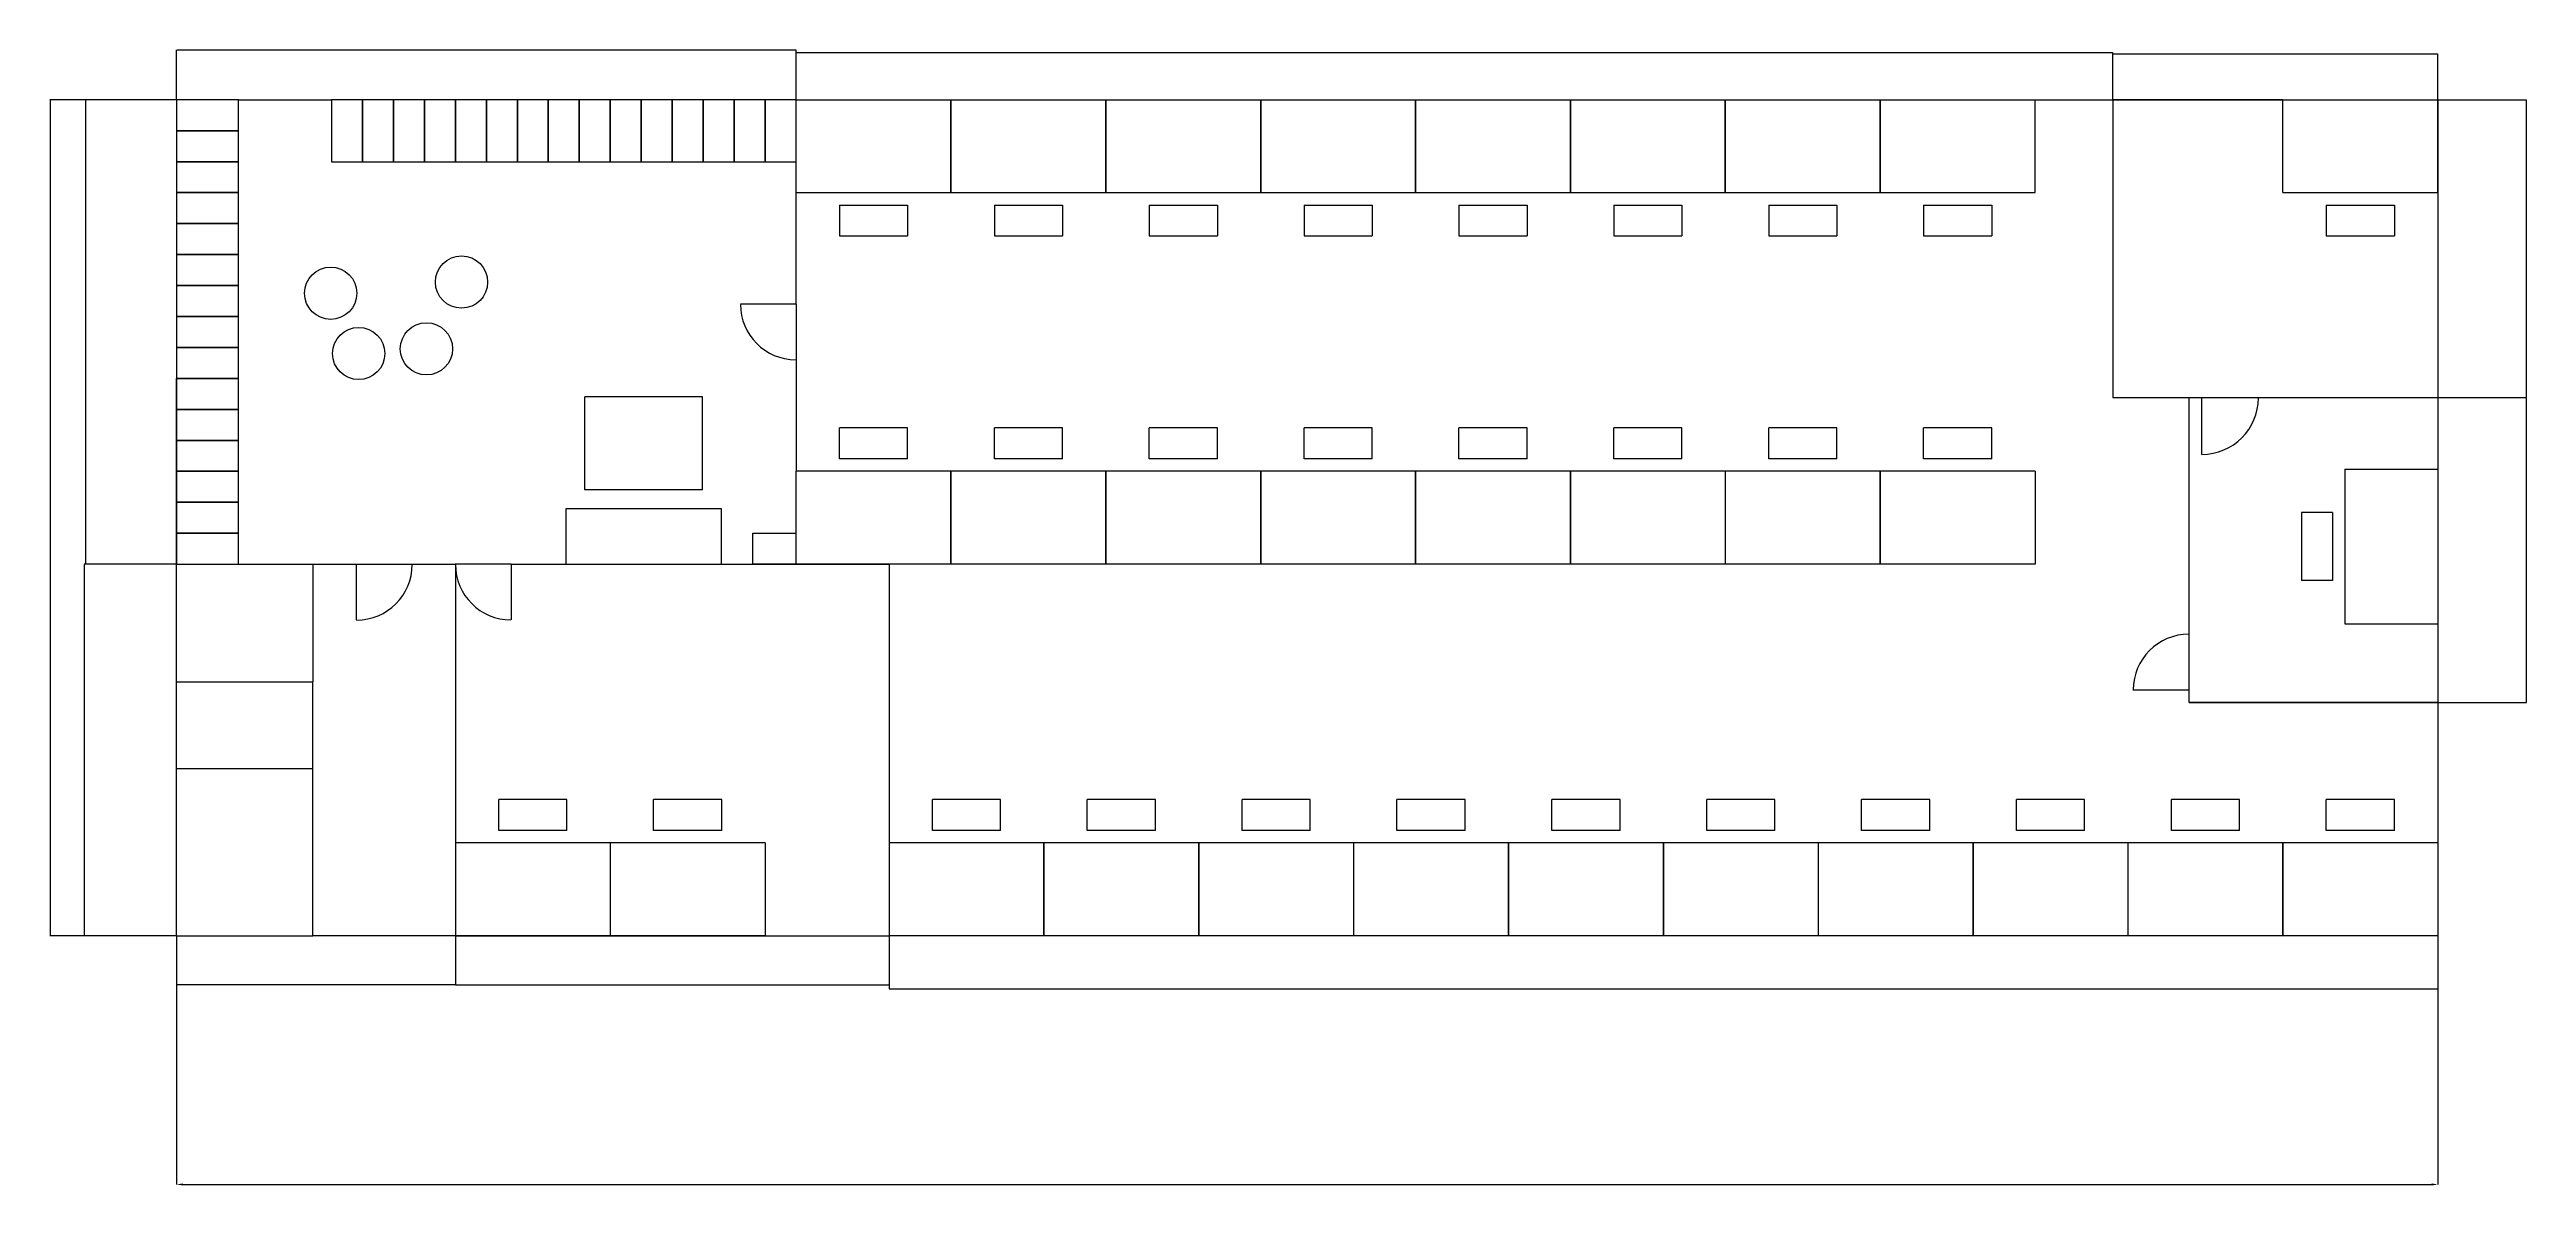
# Model space of a CAD drawing. Header units: millimetres. Extents: x -1026 to 129769119, y -2017 to 102795392.
# Drawn here: x -1026 to 18966, y -2017 to 7156 of the extents above; entities outside this region: 1.
import ezdxf

# ---------------------------------------------------------------- set-up
doc = ezdxf.new("R2010")
doc.units = ezdxf.units.MM
doc.styles.get("Standard").update_dxf_attribs({"font": 'arial.ttf'})
doc.dimstyles.new('ISO-25', dxfattribs={"dimtxt": 2.5, "dimasz": 2.5, "dimexe": 1.25, "dimexo": 0.625, "dimtad": 1, "dimtxsty": 'Standard', "dimcen": 2.5, "dimadec": 0, "dimazin": 0, "dimtfac": 1, "dimtmove": 0, "dimatfit": 3, "dimfxl": 1, "dimarcsym": 0})

# ---------------------------------------------------------------- blocks, each defined once
blk = doc.blocks.new('*D10')
at = {"color": 0, "lineweight": -2, "transparency": 16777216}
blk.add_line((2699, 3000), (2249, 3000), dxfattribs=at)
blk.add_arc((2700, 3000), 450, 180.3183, 269.6817, dxfattribs=at)
at = {"color": 0, "transparency": 16777216}
for points in [[(2250, 2997), (2250, 2997), (2250, 3000)], [(2697, 2550), (2697, 2550), (2700, 2550)]]:
    blk.add_solid(points, dxfattribs=at)
at = {"layer": 'Defpoints', "color": 0, "transparency": 16777216}
for p in [(2700, 3000), (2700, 3000), (3145, 3000), (2310, 2775), (2700, 2550)]:
    blk.add_point(p, dxfattribs=at)
at = {"color": 0, "transparency": 16777216, "insert": (2383, 2683), "char_height": 2.5, "attachment_point": 5, "rotation": 315}
blk.add_mtext('90°', dxfattribs=at)
blk = doc.blocks.new('*D11')
at = {"color": 0, "lineweight": -2, "transparency": 16777216}
for p, q in [((1451, 3000), (1903, 3000)), ((1450, 2549), (1450, 2547))]:
    blk.add_line(p, q, dxfattribs=at)
blk.add_arc((1450, 3000), 452, 270.3172, 359.6828, dxfattribs=at)
at = {"color": 0, "transparency": 16777216}
for points in [[(1901, 2997), (1902, 2997), (1902, 3000)], [(1452, 2548), (1452, 2549), (1450, 2548)]]:
    blk.add_solid(points, dxfattribs=at)
at = {"layer": 'Defpoints', "color": 0, "transparency": 16777216}
for p in [(1100, 3000), (1450, 3000), (1450, 3000), (1676, 2609), (1450, 2550)]:
    blk.add_point(p, dxfattribs=at)
at = {"color": 0, "transparency": 16777216, "insert": (1768, 2682), "char_height": 2.5, "attachment_point": 5, "rotation": 45}
blk.add_mtext('90°', dxfattribs=at)
blk = doc.blocks.new('*D12')
at = {"color": 0, "lineweight": -2, "transparency": 16777216}
for p, q in [((16244, 1984), (16244, 2437)), ((15793, 1983), (15790, 1983))]:
    blk.add_line(p, q, dxfattribs=at)
blk.add_arc((16244, 1983), 452, 90.3167, 179.6833, dxfattribs=at)
at = {"color": 0, "transparency": 16777216}
for points in [[(16241, 2436), (16241, 2435), (16244, 2436)], [(15792, 1986), (15791, 1986), (15791, 1983)]]:
    blk.add_solid(points, dxfattribs=at)
at = {"layer": 'Defpoints', "color": 0, "transparency": 16777216}
for p in [(16017, 2375), (15794, 1983), (16244, 1983), (16244, 1983), (16244, 1883)]:
    blk.add_point(p, dxfattribs=at)
at = {"color": 0, "transparency": 16777216, "insert": (15922, 2304), "char_height": 2.5, "attachment_point": 5, "rotation": 45}
blk.add_mtext('90°', dxfattribs=at)
blk = doc.blocks.new('*D13')
at = {"color": 0, "lineweight": -2, "transparency": 16777216}
for p, q in [((16344, 4345), (16803, 4345)), ((16344, 3895), (16344, 3886))]:
    blk.add_line(p, q, dxfattribs=at)
blk.add_arc((16344, 4345), 459, 270.3123, 359.6877, dxfattribs=at)
at = {"color": 0, "transparency": 16777216}
for points in [[(16802, 4343), (16803, 4343), (16802, 4345)], [(16346, 3886), (16346, 3887), (16344, 3887)]]:
    blk.add_solid(points, dxfattribs=at)
at = {"layer": 'Defpoints', "color": 0, "transparency": 16777216}
for p in [(16244, 4345), (16344, 4345), (16344, 4345), (16344, 3895), (16573, 3948)]:
    blk.add_point(p, dxfattribs=at)
at = {"color": 0, "transparency": 16777216, "insert": (16667, 4022), "char_height": 2.5, "attachment_point": 5, "rotation": 45}
blk.add_mtext('90°', dxfattribs=at)
blk = doc.blocks.new('*D14')
at = {"color": 0, "lineweight": -2, "transparency": 16777216}
for p, q in [((0, -1), (0, -395)), ((2250, -1), (2250, -395)), ((2, -394), (2248, -394))]:
    blk.add_line(p, q, dxfattribs=at)
at = {"color": 0, "transparency": 16777216}
for points in [[(2, -393), (2, -394), (0, -394)], [(2248, -393), (2248, -394), (2250, -394)]]:
    blk.add_solid(points, dxfattribs=at)
at = {"layer": 'Defpoints', "color": 0, "transparency": 16777216}
for p in [(0, 0), (2250, 0), (2250, -394)]:
    blk.add_point(p, dxfattribs=at)
at = {"color": 0, "transparency": 16777216, "insert": (1125, -392), "char_height": 2.5, "attachment_point": 5}
blk.add_mtext('2250', dxfattribs=at)
blk = doc.blocks.new('*D15')
at = {"color": 0, "lineweight": -2, "transparency": 16777216}
for p, q in [((-1, 3000), (-746, 3000)), ((-745, 2998), (-745, 2)), ((-1, 0), (-746, 0))]:
    blk.add_line(p, q, dxfattribs=at)
at = {"color": 0, "transparency": 16777216}
for points in [[(-745, 2998), (-744, 2998), (-745, 3000)], [(-745, 2), (-744, 2), (-745, 0)]]:
    blk.add_solid(points, dxfattribs=at)
at = {"layer": 'Defpoints', "color": 0, "transparency": 16777216}
for p in [(0, 3000), (0, 0), (-745, 0)]:
    blk.add_point(p, dxfattribs=at)
at = {"color": 0, "transparency": 16777216, "insert": (-746, 1500), "char_height": 2.5, "attachment_point": 5, "rotation": 90}
blk.add_mtext('3000', dxfattribs=at)
blk = doc.blocks.new('*D16')
at = {"color": 0, "lineweight": -2, "transparency": 16777216}
for p, q in [((-1, 6750), (-1023, 6750)), ((-1022, 6748), (-1022, 2)), ((-1, 0), (-1023, 0))]:
    blk.add_line(p, q, dxfattribs=at)
at = {"color": 0, "transparency": 16777216}
for points in [[(-1023, 6748), (-1022, 6748), (-1022, 6750)], [(-1023, 2), (-1022, 2), (-1022, 0)]]:
    blk.add_solid(points, dxfattribs=at)
at = {"layer": 'Defpoints', "color": 0, "transparency": 16777216}
for p in [(0, 6750), (0, 0), (-1022, 0)]:
    blk.add_point(p, dxfattribs=at)
at = {"color": 0, "transparency": 16777216, "insert": (-1024, 3375), "char_height": 2.5, "attachment_point": 5, "rotation": 90}
blk.add_mtext('6750', dxfattribs=at)
blk = doc.blocks.new('*D17')
at = {"color": 0, "lineweight": -2, "ltscale": 40, "transparency": 16777216}
for p, q in [((0, -1), (0, -2010)), ((18250, -1), (18250, -2010)), ((50, -2009), (18200, -2009))]:
    blk.add_line(p, q, dxfattribs=at)
at = {"color": 0, "ltscale": 40, "transparency": 16777216}
for points in [[(50, -2000), (50, -2017), (0, -2009)], [(18200, -2000), (18200, -2017), (18250, -2009)]]:
    blk.add_solid(points, dxfattribs=at)
at = {"layer": 'Defpoints', "color": 0, "ltscale": 40, "transparency": 16777216}
for p in [(0, 0), (18250, 0), (18250, -2009)]:
    blk.add_point(p, dxfattribs=at)
at = {"color": 0, "ltscale": 40, "transparency": 16777216, "insert": (9125, -2007), "char_height": 2.5, "attachment_point": 5}
blk.add_mtext('18250', dxfattribs=at)
blk = doc.blocks.new('*D18')
at = {"color": 0, "lineweight": -2, "transparency": 16777216}
for p, q in [((2250, -1), (2250, -398)), ((5750, -1), (5750, -398)), ((2252, -397), (5748, -397))]:
    blk.add_line(p, q, dxfattribs=at)
at = {"color": 0, "transparency": 16777216}
for points in [[(2252, -396), (2252, -397), (2250, -397)], [(5748, -396), (5748, -397), (5750, -397)]]:
    blk.add_solid(points, dxfattribs=at)
at = {"layer": 'Defpoints', "color": 0, "transparency": 16777216}
for p in [(2250, 0), (5750, 0), (5750, -397)]:
    blk.add_point(p, dxfattribs=at)
at = {"color": 0, "transparency": 16777216, "insert": (4000, -395), "char_height": 2.5, "attachment_point": 5}
blk.add_mtext('3500', dxfattribs=at)
blk = doc.blocks.new('*D19')
at = {"color": 0, "lineweight": -2, "transparency": 16777216}
for p, q in [((0, 6751), (0, 7154)), ((3, 7152), (4998, 7152)), ((5000, 6751), (5000, 7154))]:
    blk.add_line(p, q, dxfattribs=at)
at = {"color": 0, "transparency": 16777216}
for points in [[(3, 7153), (3, 7152), (0, 7152)], [(4998, 7153), (4998, 7152), (5000, 7152)]]:
    blk.add_solid(points, dxfattribs=at)
at = {"layer": 'Defpoints', "color": 0, "transparency": 16777216}
for p in [(5000, 7152), (0, 6750), (5000, 6750)]:
    blk.add_point(p, dxfattribs=at)
at = {"color": 0, "transparency": 16777216, "insert": (2500, 7154), "char_height": 2.5, "attachment_point": 5}
blk.add_mtext('5000', dxfattribs=at)
blk = doc.blocks.new('*D20')
at = {"color": 0, "lineweight": -2, "transparency": 16777216}
for p, q in [((5000, 6751), (5000, 7132)), ((5002, 7131), (15625, 7131)), ((15628, 6751), (15628, 7132))]:
    blk.add_line(p, q, dxfattribs=at)
at = {"color": 0, "transparency": 16777216}
for points in [[(5002, 7131), (5002, 7130), (5000, 7131)], [(15625, 7131), (15625, 7130), (15628, 7131)]]:
    blk.add_solid(points, dxfattribs=at)
at = {"layer": 'Defpoints', "color": 0, "transparency": 16777216}
for p in [(15628, 7131), (5000, 6750), (15628, 6750)]:
    blk.add_point(p, dxfattribs=at)
at = {"color": 0, "transparency": 16777216, "insert": (10314, 7133), "char_height": 2.5, "attachment_point": 5}
blk.add_mtext('10627,59', dxfattribs=at)
blk = doc.blocks.new('*D21')
at = {"color": 0, "lineweight": -2, "transparency": 16777216}
for p, q in [((15628, 6751), (15628, 7121)), ((15630, 7120), (18248, 7120)), ((18250, 6751), (18250, 7121))]:
    blk.add_line(p, q, dxfattribs=at)
at = {"color": 0, "transparency": 16777216}
for points in [[(15630, 7121), (15630, 7120), (15628, 7120)], [(18248, 7121), (18248, 7120), (18250, 7120)]]:
    blk.add_solid(points, dxfattribs=at)
at = {"layer": 'Defpoints', "color": 0, "transparency": 16777216}
for p in [(18250, 7120), (15628, 6750), (18250, 6750)]:
    blk.add_point(p, dxfattribs=at)
at = {"color": 0, "transparency": 16777216, "insert": (16939, 7122), "char_height": 2.5, "attachment_point": 5}
blk.add_mtext('2622,41', dxfattribs=at)
blk = doc.blocks.new('*D22')
at = {"color": 0, "lineweight": -2, "transparency": 16777216}
for p, q in [((16244, 4345), (18966, 4345)), ((18965, 4343), (18965, 1886)), ((16244, 1883), (18966, 1883))]:
    blk.add_line(p, q, dxfattribs=at)
at = {"color": 0, "transparency": 16777216}
for points in [[(18965, 4343), (18965, 4343), (18965, 4345)], [(18965, 1886), (18965, 1886), (18965, 1883)]]:
    blk.add_solid(points, dxfattribs=at)
at = {"layer": 'Defpoints', "color": 0, "transparency": 16777216}
for p in [(16244, 4345), (16244, 1883), (18965, 1883)]:
    blk.add_point(p, dxfattribs=at)
at = {"color": 0, "transparency": 16777216, "insert": (18963, 3114), "char_height": 2.5, "attachment_point": 5, "rotation": 90}
blk.add_mtext('2462,23', dxfattribs=at)
blk = doc.blocks.new('*D23')
at = {"color": 0, "lineweight": -2, "transparency": 16777216}
for p, q in [((5750, -1), (5750, -430)), ((18250, -1), (18250, -430)), ((5752, -428), (18248, -428))]:
    blk.add_line(p, q, dxfattribs=at)
at = {"color": 0, "transparency": 16777216}
for points in [[(5752, -428), (5752, -429), (5750, -428)], [(18248, -428), (18248, -429), (18250, -428)]]:
    blk.add_solid(points, dxfattribs=at)
at = {"layer": 'Defpoints', "color": 0, "transparency": 16777216}
for p in [(5750, 0), (18250, 0), (18250, -428)]:
    blk.add_point(p, dxfattribs=at)
at = {"color": 0, "transparency": 16777216, "insert": (12000, -426), "char_height": 2.5, "attachment_point": 5}
blk.add_mtext('12500', dxfattribs=at)
blk = doc.blocks.new('*D29')
at = {"color": 0, "lineweight": -2, "transparency": 16777216}
for p, q in [((-1, 6750), (-733, 6750)), ((-732, 3003), (-732, 6748)), ((-1, 3000), (-733, 3000))]:
    blk.add_line(p, q, dxfattribs=at)
at = {"color": 0, "transparency": 16777216}
for points in [[(-732, 6748), (-732, 6748), (-732, 6750)], [(-732, 3003), (-732, 3003), (-732, 3000)]]:
    blk.add_solid(points, dxfattribs=at)
at = {"layer": 'Defpoints', "color": 0, "transparency": 16777216}
for p in [(-732, 6750), (0, 6750), (0, 3000)]:
    blk.add_point(p, dxfattribs=at)
at = {"color": 0, "transparency": 16777216, "insert": (-734, 4875), "char_height": 2.5, "attachment_point": 5, "rotation": 90}
blk.add_mtext('3750', dxfattribs=at)
blk = doc.blocks.new('*D30')
at = {"color": 0, "lineweight": -2, "transparency": 16777216}
for p, q in [((18251, 6750), (18966, 6750)), ((18965, 6748), (18965, 4348)), ((18251, 4345), (18966, 4345))]:
    blk.add_line(p, q, dxfattribs=at)
at = {"color": 0, "transparency": 16777216}
for points in [[(18965, 6748), (18965, 6748), (18965, 6750)], [(18965, 4348), (18965, 4348), (18965, 4345)]]:
    blk.add_solid(points, dxfattribs=at)
at = {"layer": 'Defpoints', "color": 0, "transparency": 16777216}
for p in [(18250, 6750), (18250, 4345), (18965, 4345)]:
    blk.add_point(p, dxfattribs=at)
at = {"color": 0, "transparency": 16777216, "insert": (18963, 5548), "char_height": 2.5, "attachment_point": 5, "rotation": 90}
blk.add_mtext('2404,59', dxfattribs=at)
blk = doc.blocks.new('*D34')
at = {"color": 0, "lineweight": -2, "transparency": 16777216}
blk.add_line((5000, 5099), (5000, 4649), dxfattribs=at)
blk.add_arc((5000, 5100), 450, 180.3183, 269.6817, dxfattribs=at)
at = {"color": 0, "transparency": 16777216}
for points in [[(4550, 5097), (4550, 5097), (4550, 5100)], [(4997, 4650), (4997, 4650), (5000, 4650)]]:
    blk.add_solid(points, dxfattribs=at)
at = {"layer": 'Defpoints', "color": 0, "transparency": 16777216}
for p in [(5000, 6000), (4550, 5100), (5000, 5100), (5000, 5100), (4610, 4875)]:
    blk.add_point(p, dxfattribs=at)
at = {"color": 0, "transparency": 16777216, "insert": (4683, 4783), "char_height": 2.5, "attachment_point": 5, "rotation": 315}
blk.add_mtext('90°', dxfattribs=at)

msp = doc.modelspace()

# ---------------------------------------------------------------- linework, layer by layer
for p, q in [((129769118.789, 102795391.752), (129769118.789, 102795391.752)), ((500, 6750), (0, 6750)), ((0, 6750), (0, 6500)), ((500, 6500), (500, 6750)), ((500, 6750), (1250, 6750)), ((1500, 6750), (1250, 6750)), ((1250, 6750), (1250, 6250)), ((1500, 6250), (1500, 6750)), ((1750, 6750), (1500, 6750)), ((1500, 6750), (1500, 6250)), ((1750, 6250), (1750, 6750)), ((2000, 6750), (1750, 6750)), ((1750, 6750), (1750, 6250)), ((2000, 6250), (2000, 6750)), ((2250, 6750), (2000, 6750)), ((2000, 6750), (2000, 6250)), ((2250, 6250), (2250, 6750)), ((2500, 6750), (2250, 6750)), ((2250, 6750), (2250, 6250)), ((2500, 6250), (2500, 6750)), ((2750, 6750), (2500, 6750)), ((2500, 6750), (2500, 6250)), ((2750, 6250), (2750, 6750)), ((3000, 6750), (2750, 6750)), ((2750, 6750), (2750, 6250)), ((3000, 6250), (3000, 6750)), ((3250, 6750), (3000, 6750)), ((3000, 6750), (3000, 6250)), ((3250, 6250), (3250, 6750)), ((3500, 6750), (3250, 6750)), ((3250, 6750), (3250, 6250)), ((3500, 6250), (3500, 6750)), ((3750, 6750), (3500, 6750)), ((3500, 6750), (3500, 6250)), ((3750, 6250), (3750, 6750)), ((4000, 6750), (3750, 6750)), ((3750, 6750), (3750, 6250)), ((4000, 6250), (4000, 6750)), ((4250, 6750), (4000, 6750)), ((4000, 6750), (4000, 6250)), ((4250, 6250), (4250, 6750)), ((4500, 6750), (4250, 6750)), ((4250, 6750), (4250, 6250)), ((4500, 6250), (4500, 6750)), ((4750, 6750), (4500, 6750)), ((4500, 6750), (4500, 6250)), ((4750, 6250), (4750, 6750)), ((5000, 6750), (4750, 6750)), ((4750, 6750), (4750, 6250)), ((5000, 6250), (5000, 6750)), ((5000, 6000), (5000, 6750)), ((5000, 6750), (6250, 6750)), ((6250, 6750), (6250, 6000)), ((6250, 6000), (6250, 6750)), ((6250, 6750), (7500, 6750)), ((7500, 6750), (7500, 6000)), ((7500, 6000), (7500, 6750)), ((7500, 6750), (8750, 6750)), ((8750, 6750), (8750, 6000)), ((8750, 6000), (8750, 6750)), ((8750, 6750), (10000, 6750)), ((10000, 6750), (10000, 6000)), ((10000, 6000), (10000, 6750)), ((10000, 6750), (11250, 6750)), ((11250, 6750), (11250, 6000)), ((11250, 6000), (11250, 6750)), ((11250, 6750), (12500, 6750)), ((12500, 6750), (12500, 6000)), ((12500, 6000), (12500, 6750)), ((12500, 6750), (13750, 6750)), ((13750, 6750), (13750, 6000)), ((13750, 6000), (13750, 6750)), ((13750, 6750), (15000, 6750)), ((15000, 6000), (15000, 6750)), ((15000, 6750), (18250, 6750)), ((17000, 6750), (15627.588, 6750)), ((15627.588, 6750), (15627.588, 4345.412)), ((17000, 6000), (17000, 6750)), ((17000, 6750), (18250, 6750)), ((18250, 6750), (18250, 0)), ((18250, 6000), (18250, 6750)), ((500, 6500), (0, 6500)), ((0, 6500), (0, 6250)), ((0, 6500), (500, 6500)), ((500, 6250), (500, 6500)), ((500, 6250), (0, 6250)), ((0, 6250), (0, 6000)), ((0, 6250), (500, 6250)), ((500, 6000), (500, 6250)), ((1250, 6250), (1500, 6250)), ((1500, 6250), (1750, 6250)), ((1750, 6250), (2000, 6250)), ((2000, 6250), (2250, 6250)), ((2250, 6250), (2500, 6250)), ((2500, 6250), (2750, 6250)), ((2750, 6250), (3000, 6250)), ((3000, 6250), (3250, 6250)), ((3250, 6250), (3500, 6250)), ((3500, 6250), (3750, 6250)), ((3750, 6250), (4000, 6250)), ((4000, 6250), (4250, 6250)), ((4250, 6250), (4500, 6250)), ((4500, 6250), (4750, 6250)), ((4750, 6250), (5000, 6250)), ((500, 6000), (0, 6000)), ((0, 6000), (0, 5750)), ((0, 6000), (500, 6000)), ((500, 5750), (500, 6000)), ((5000, 6000), (6250, 6000)), ((5000, 5100), (5000, 6000)), ((6250, 6000), (7500, 6000)), ((7500, 6000), (8750, 6000)), ((8750, 6000), (10000, 6000)), ((10000, 6000), (11250, 6000)), ((11250, 6000), (12500, 6000)), ((12500, 6000), (13750, 6000)), ((13750, 6000), (15000, 6000)), ((17000, 6000), (18250, 6000)), ((5350, 5900), (5900, 5900)), ((5350, 5900), (5350, 5650)), ((5900, 5900), (5900, 5650)), ((6600, 5900), (7150, 5900)), ((6600, 5900), (6600, 5650)), ((7150, 5900), (7150, 5650)), ((7850, 5900), (8400, 5900)), ((7850, 5900), (7850, 5650)), ((8400, 5900), (8400, 5650)), ((9100, 5900), (9650, 5900)), ((9100, 5900), (9100, 5650)), ((9650, 5900), (9650, 5650)), ((10350, 5900), (10900, 5900)), ((10350, 5900), (10350, 5650)), ((10900, 5900), (10900, 5650)), ((11600, 5900), (12150, 5900)), ((11600, 5900), (11600, 5650)), ((12150, 5900), (12150, 5650)), ((12850, 5900), (13400, 5900)), ((12850, 5900), (12850, 5650)), ((13400, 5900), (13400, 5650)), ((14100, 5900), (14650, 5900)), ((14100, 5900), (14100, 5650)), ((14650, 5900), (14650, 5650)), ((17350, 5900), (17900, 5900)), ((17350, 5900), (17350, 5650)), ((17900, 5900), (17900, 5650)), ((500, 5750), (0, 5750)), ((0, 5750), (0, 5500)), ((0, 5750), (500, 5750)), ((500, 5500), (500, 5750)), ((5350, 5650), (5900, 5650)), ((6600, 5650), (7150, 5650)), ((7850, 5650), (8400, 5650)), ((9100, 5650), (9650, 5650)), ((10350, 5650), (10900, 5650)), ((11600, 5650), (12150, 5650)), ((12850, 5650), (13400, 5650)), ((14100, 5650), (14650, 5650)), ((17350, 5650), (17900, 5650)), ((500, 5500), (0, 5500)), ((0, 5500), (0, 5250)), ((0, 5500), (500, 5500)), ((500, 5250), (500, 5500)), ((500, 5250), (0, 5250)), ((0, 5250), (0, 5000)), ((0, 5250), (500, 5250)), ((500, 5000), (500, 5250)), ((500, 5000), (0, 5000)), ((0, 5000), (0, 4750)), ((0, 5000), (500, 5000)), ((500, 4750), (500, 5000)), ((5000, 5100), (4550, 5100)), ((500, 4750), (0, 4750)), ((0, 4750), (0, 4500)), ((0, 4750), (500, 4750)), ((500, 4500), (500, 4750)), ((5000, 4650), (5000, 3750)), ((0, 3000), (0, 4500)), ((500, 4500), (0, 4500)), ((0, 4500), (0, 4250)), ((0, 4500), (500, 4500)), ((500, 4250), (500, 4500)), ((500, 4250), (0, 4250)), ((0, 4250), (0, 4000)), ((0, 4250), (500, 4250)), ((500, 4000), (500, 4250)), ((3295.068, 3600), (3295.068, 4350)), ((4245.068, 4350), (3295.068, 4350)), ((4245.068, 3600), (4245.068, 4350)), ((15627.588, 4345.412), (16243.54, 4345.412)), ((16243.54, 2433.183), (16243.54, 4345.412)), ((16243.54, 4345.412), (16343.54, 4345.412)), ((16343.54, 4345.412), (16343.54, 3895.412)), ((16793.54, 4345.412), (18250, 4345.412)), ((500, 4000), (0, 4000)), ((0, 4000), (0, 3750)), ((0, 4000), (500, 4000)), ((500, 3750), (500, 4000)), ((5350, 3850), (5350, 4100)), ((5900, 4100), (5350, 4100)), ((5900, 3850), (5900, 4100)), ((6600, 3850), (6600, 4100)), ((7150, 4100), (6600, 4100)), ((7150, 3850), (7150, 4100)), ((7850, 3850), (7850, 4100)), ((8400, 4100), (7850, 4100)), ((8400, 3850), (8400, 4100)), ((9100, 3850), (9100, 4100)), ((9650, 4100), (9100, 4100)), ((9650, 3850), (9650, 4100)), ((10350, 3850), (10350, 4100)), ((10900, 4100), (10350, 4100)), ((10900, 3850), (10900, 4100)), ((11600, 3850), (11600, 4100)), ((12150, 4100), (11600, 4100)), ((12150, 3850), (12150, 4100)), ((12850, 3850), (12850, 4100)), ((13400, 4100), (12850, 4100)), ((13400, 3850), (13400, 4100)), ((14100, 3850), (14100, 4100)), ((14650, 4100), (14100, 4100)), ((14650, 3850), (14650, 4100)), ((5900, 3850), (5350, 3850)), ((7150, 3850), (6600, 3850)), ((8400, 3850), (7850, 3850)), ((9650, 3850), (9100, 3850)), ((10900, 3850), (10350, 3850)), ((12150, 3850), (11600, 3850)), ((13400, 3850), (12850, 3850)), ((14650, 3850), (14100, 3850)), ((500, 3750), (0, 3750)), ((0, 3750), (0, 3500)), ((0, 3750), (500, 3750)), ((500, 3500), (500, 3750)), ((4245.068, 3600), (3295.068, 3600)), ((5000, 3000), (5000, 3750)), ((6250, 3750), (5000, 3750)), ((6250, 3000), (6250, 3750)), ((7500, 3750), (6250, 3750)), ((6250, 3750), (6250, 3000)), ((7500, 3000), (7500, 3750)), ((8750, 3750), (7500, 3750)), ((7500, 3750), (7500, 3000)), ((8750, 3000), (8750, 3750)), ((10000, 3750), (8750, 3750)), ((8750, 3750), (8750, 3000)), ((10000, 3000), (10000, 3750)), ((11250, 3750), (10000, 3750)), ((10000, 3750), (10000, 3000)), ((11250, 3000), (11250, 3750)), ((12500, 3750), (11250, 3750)), ((11250, 3750), (11250, 3000)), ((12500, 3750), (12500, 3000)), ((13750, 3750), (12500, 3750)), ((12500, 3750), (12500, 3000)), ((13750, 3000), (13750, 3750)), ((15000, 3750), (13750, 3750)), ((13750, 3750), (13750, 3000)), ((15000, 3750), (15000, 3000)), ((17500, 3767.52), (18250, 3767.52)), ((17500, 3767.52), (17500, 2517.52)), ((18250, 3767.52), (18250, 2517.52)), ((500, 3500), (0, 3500)), ((0, 3500), (0, 3250)), ((0, 3500), (500, 3500)), ((500, 3250), (500, 3500)), ((3145.068, 3000), (3145.068, 3450)), ((3145.068, 3450), (4395.068, 3450)), ((4395.068, 3450), (4395.068, 3000)), ((17400, 3417.52), (17150, 3417.52)), ((17150, 3417.52), (17150, 2867.52)), ((17400, 3417.52), (17400, 2867.52)), ((500, 3250), (0, 3250)), ((0, 3250), (0, 3000)), ((0, 3250), (500, 3250)), ((500, 3000), (500, 3250)), ((4650, 3000), (4650, 3250)), ((4650, 3250), (5000, 3250)), ((0, 2050), (0, 3000)), ((0, 3000), (1100, 3000)), ((0, 3000), (500, 3000)), ((1100, 3000), (1100, 2050)), ((1100, 3000), (1450, 3000)), ((1450, 3000), (1450, 2550)), ((1900, 3000), (2250, 3000)), ((2250, 3000), (2250, 0)), ((2700, 3000), (5750, 3000)), ((2700, 3000), (2700, 2550)), ((2700, 3000), (3145.068, 3000)), ((5000, 3000), (4650, 3000)), ((6250, 3000), (5000, 3000)), ((5750, 3000), (5750, 0)), ((7500, 3000), (6250, 3000)), ((8750, 3000), (7500, 3000)), ((10000, 3000), (8750, 3000)), ((11250, 3000), (10000, 3000)), ((12500, 3000), (11250, 3000)), ((13750, 3000), (12500, 3000)), ((15000, 3000), (13750, 3000)), ((17400, 2867.52), (17150, 2867.52)), ((0, 1350), (0, 2700)), ((17500, 2517.52), (18250, 2517.52)), ((18250, 2517.52), (18250, 1883.183)), ((0, 1350), (0, 2050)), ((0, 2050), (1100, 2050)), ((1100, 0), (1100, 2050)), ((16243.54, 1983.183), (15793.54, 1983.183)), ((16243.54, 1883.183), (16243.54, 1983.183)), ((18250, 1883.183), (16243.54, 1883.183)), ((0, 0), (0, 1350)), ((0, 0), (0, 1350)), ((0, 1350), (1100, 1350)), ((2600, 850), (2600, 1100)), ((3150, 1100), (2600, 1100)), ((3150, 850), (3150, 1100)), ((3850, 850), (3850, 1100)), ((4400, 1100), (3850, 1100)), ((4400, 850), (4400, 1100)), ((6100, 850), (6100, 1100)), ((6650, 1100), (6100, 1100)), ((6650, 850), (6650, 1100)), ((7350, 850), (7350, 1100)), ((7900, 1100), (7350, 1100)), ((7900, 850), (7900, 1100)), ((8600, 850), (8600, 1100)), ((9150, 1100), (8600, 1100)), ((9150, 850), (9150, 1100)), ((9850, 850), (9850, 1100)), ((10400, 1100), (9850, 1100)), ((10400, 850), (10400, 1100)), ((11100, 850), (11100, 1100)), ((11650, 1100), (11100, 1100)), ((11650, 850), (11650, 1100)), ((12350, 850), (12350, 1100)), ((12900, 1100), (12350, 1100)), ((12900, 850), (12900, 1100)), ((13600, 850), (13600, 1100)), ((14150, 1100), (13600, 1100)), ((14150, 850), (14150, 1100)), ((14850, 850), (14850, 1100)), ((15400, 1100), (14850, 1100)), ((15400, 850), (15400, 1100)), ((16100, 850), (16100, 1100)), ((16650, 1100), (16100, 1100)), ((16650, 850), (16650, 1100)), ((17350, 850), (17350, 1100)), ((17900, 1100), (17350, 1100)), ((17900, 850), (17900, 1100)), ((3150, 850), (2600, 850)), ((4400, 850), (3850, 850)), ((6650, 850), (6100, 850)), ((7900, 850), (7350, 850)), ((9150, 850), (8600, 850)), ((10400, 850), (9850, 850)), ((11650, 850), (11100, 850)), ((12900, 850), (12350, 850)), ((14150, 850), (13600, 850)), ((15400, 850), (14850, 850)), ((16650, 850), (16100, 850)), ((17900, 850), (17350, 850)), ((3500, 750), (2250, 750)), ((2250, 750), (2250, 0)), ((3500, 750), (3500, 0)), ((4750, 750), (3500, 750)), ((3500, 750), (3500, 0)), ((4750, 750), (4750, 0)), ((7000, 750), (5750, 750)), ((5750, 750), (5750, 0)), ((7000, 0), (7000, 750)), ((8250, 750), (7000, 750)), ((7000, 750), (7000, 0)), ((8250, 0), (8250, 750)), ((9500, 750), (8250, 750)), ((8250, 750), (8250, 0)), ((9500, 750), (9500, 0)), ((10750, 750), (9500, 750)), ((9500, 750), (9500, 0)), ((10750, 0), (10750, 750)), ((12000, 750), (10750, 750)), ((10750, 750), (10750, 0)), ((12000, 0), (12000, 750)), ((13250, 750), (12000, 750)), ((12000, 750), (12000, 0)), ((13250, 750), (13250, 0)), ((14500, 750), (13250, 750)), ((13250, 750), (13250, 0)), ((14500, 0), (14500, 750)), ((15750, 750), (14500, 750)), ((14500, 750), (14500, 0)), ((15750, 750), (15750, 0)), ((17000, 750), (15750, 750)), ((15750, 750), (15750, 0)), ((17000, 0), (17000, 750)), ((18250, 750), (17000, 750)), ((17000, 750), (17000, 0)), ((18250, 750), (18250, 0)), ((0, 0), (1100, 0)), ((2250, 0), (1100, 0)), ((2250, 0), (5750, 0)), ((3500, 0), (2250, 0)), ((4750, 0), (3500, 0)), ((7000, 0), (5750, 0)), ((8250, 0), (7000, 0)), ((9500, 0), (8250, 0)), ((10750, 0), (9500, 0)), ((12000, 0), (10750, 0)), ((13250, 0), (12000, 0)), ((14500, 0), (13250, 0)), ((15750, 0), (14500, 0)), ((17000, 0), (15750, 0)), ((18250, 0), (17000, 0))]:
    msp.add_line(p, q)
for centre in [(1243.484, 5187.676), (2299.487, 5277.984), (1469.537, 4701.103), (2016.55, 4738.807)]:
    msp.add_circle(centre, 210.963)

# ---------------------------------------------------------------- dimensions: what is measured, and where the dimension line sits
for base, p1, p2, picture, middle in [((5000, 7152.274), (0, 6750), (5000, 6750), '*D19', (2500, 7154.176)), ((15627.588, 7130.74), (5000, 6750), (15627.588, 6750), '*D20', (10313.794, 7132.867)), ((18250, 7120.084), (15627.588, 6750), (18250, 6750), '*D21', (16938.794, 7122.211)), ((2250, -393.685), (0, 0), (2250, 0), '*D14', (1125, -391.784)), ((5750, -396.61), (2250, 0), (5750, 0), '*D18', (4000, -394.708)), ((18250, -428.288), (5750, 0), (18250, 0), '*D23', (12000, -426.387))]:
    dim = msp.add_linear_dim(base=base, p1=p1, p2=p2, dimstyle='ISO-25')
    dim.commit()
    dim.dimension.update_dxf_attribs({"geometry": picture, "text_midpoint": middle})
for base, p1, p2, picture, middle in [((-1022.249, 0), (0, 6750), (0, 0), '*D16', (-1024.151, 3375)), ((-731.963, 6750), (0, 3000), (0, 6750), '*D29', (-733.865, 4875)), ((18965.021, 4345.412), (18250, 6750), (18250, 4345.412), '*D30', (18962.894, 5547.706)), ((-744.548, 0), (0, 3000), (0, 0), '*D15', (-746.45, 1500))]:
    dim = msp.add_linear_dim(base=base, p1=p1, p2=p2, angle=90, dimstyle='ISO-25')
    dim.commit()
    dim.dimension.update_dxf_attribs({"geometry": picture, "text_midpoint": middle})
for base, line1, line2, picture, middle in [((4610.289, 4875), ((5000, 5100), (4550, 5100)), ((5000, 5100), (5000, 6000)), '*D34', (4683.146, 4783.146)), ((16572.867, 3948.206), ((16243.54, 4345.412), (16343.54, 4345.412)), ((16343.54, 4345.412), (16343.54, 3895.412)), '*D13', (16666.513, 4022.439)), ((1675.783, 2608.933), ((1450, 3000), (1450, 2550)), ((1100, 3000), (1450, 3000)), '*D11', (1767.96, 2682.04)), ((2310.289, 2775), ((2700, 3000), (2700, 2550)), ((2700, 3000), (3145.068, 3000)), '*D10', (2383.146, 2683.146)), ((16017.37, 2374.92), ((16243.54, 1883.183), (16243.54, 1983.183)), ((16243.54, 1983.183), (15793.54, 1983.183)), '*D12', (15922.343, 2304.38))]:
    dim = msp.add_angular_dim_2l(base=base, line1=line1, line2=line2, dimstyle='ISO-25')
    dim.commit()
    dim.dimension.update_dxf_attribs({"geometry": picture, "text_midpoint": middle})
dim = msp.add_aligned_dim(p1=(16243.54, 4345.412), p2=(16243.54, 1883.183), distance=2721.481, dimstyle='ISO-25')
dim.commit()
dim.dimension.update_dxf_attribs({"geometry": '*D22', "text_midpoint": (18962.894, 3114.297)})
at = {"ltscale": 40}
dim = msp.add_linear_dim(base=(18250, -2008.662), p1=(0, 0), p2=(18250, 0), dimstyle='ISO-25', override={"dimasz": 50}, dxfattribs=at)
dim.commit()
dim.dimension.update_dxf_attribs({"geometry": '*D17', "text_midpoint": (9125, -2006.76)})

doc.saveas('drawing.dxf')
